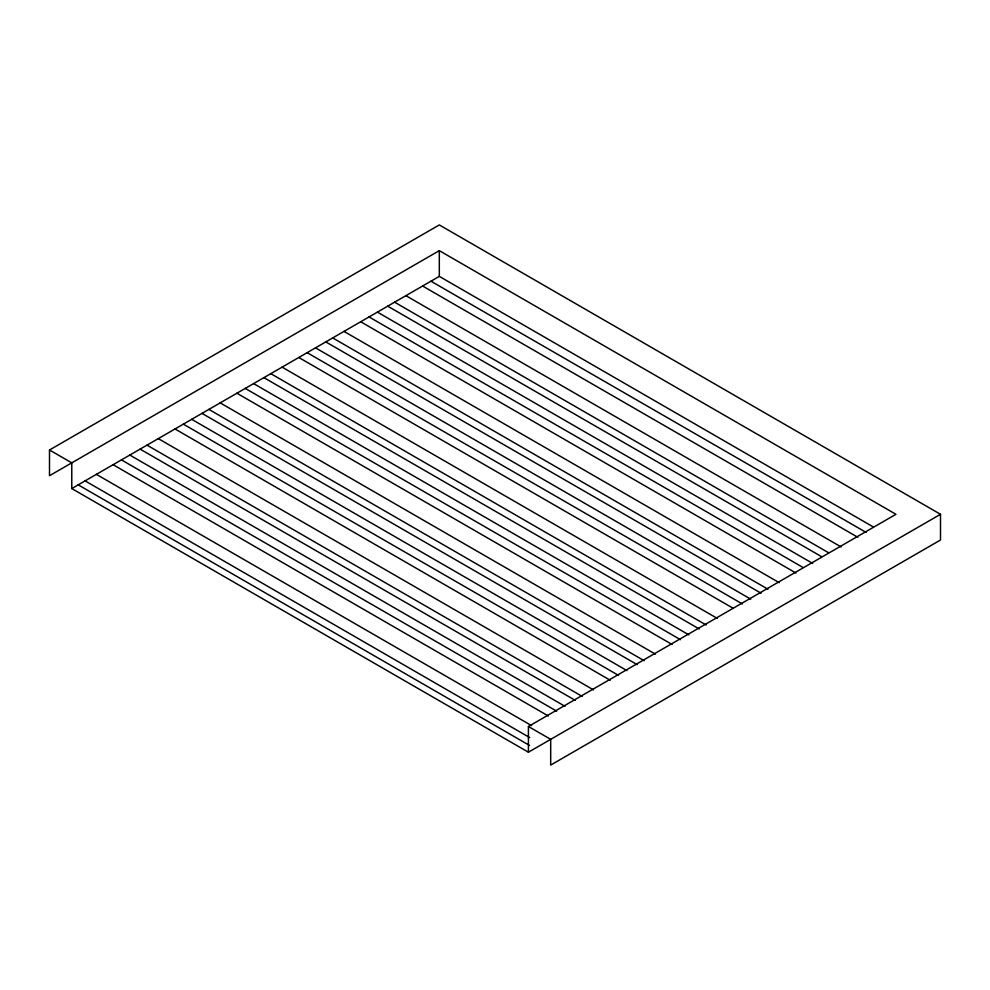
<?xml version="1.0" encoding="UTF-8"?>
<svg xmlns="http://www.w3.org/2000/svg" width="990" height="990" viewBox="0 0 990 990"><rect width="100%" height="100%" fill="white"/><g stroke="black" fill="none" stroke-linecap="round" stroke-linejoin="round"><path stroke-width="1.49" d="M550.527 739.443L528.413 752.202L528.413 726.487L895.95 514.293L439.312 250.656L49.5 475.707L49.5 449.992L439.312 224.928L940.5 514.293L940.5 540.008L550.688 765.072L550.688 739.344L940.5 514.293M49.5 449.992L71.775 462.85L71.775 488.565L439.312 276.371L873.18 526.866M430.959 281.197L866.176 532.459M422.606 286.023L857.823 537.285M405.9 295.663L841.116 546.938M394.602 302.185L828.482 552.68M387.709 306.17L821.576 556.665M377.413 312.11L812.629 563.384M369.06 316.936L802.927 567.431M360.707 321.762L795.923 573.024M344 331.403L779.217 582.664M332.702 337.924L767.918 589.186M325.809 341.909L761.025 593.171M315.513 347.849L750.717 599.123M307.16 352.675L742.364 603.937M298.807 357.501L732.674 607.984M282.101 367.142L717.304 618.404M270.802 373.663L706.019 624.925M263.909 377.648L699.113 628.91M253.613 383.588L688.817 634.85M245.26 388.414L680.464 639.676M236.907 393.228L672.111 644.502M220.201 402.881L655.405 654.143M208.902 409.402L644.106 660.664M202.01 413.387L637.213 664.649M191.713 419.327L626.918 670.589M183.36 424.153L618.564 675.415M175.007 428.967L610.211 680.241M158.301 438.62L593.505 689.882M147.003 445.141L582.207 696.403M140.11 449.114L575.314 700.388M129.814 455.066L565.018 706.328M121.461 459.892L556.665 711.154M113.108 464.706L548.312 715.98M96.401 474.358L531.605 725.62M528.413 726.487L550.688 739.344M85.103 480.88L529.687 737.562M78.21 484.853L529.489 745.408M71.775 488.565L528.413 752.202M439.312 250.656L439.312 276.371"/></g></svg>
